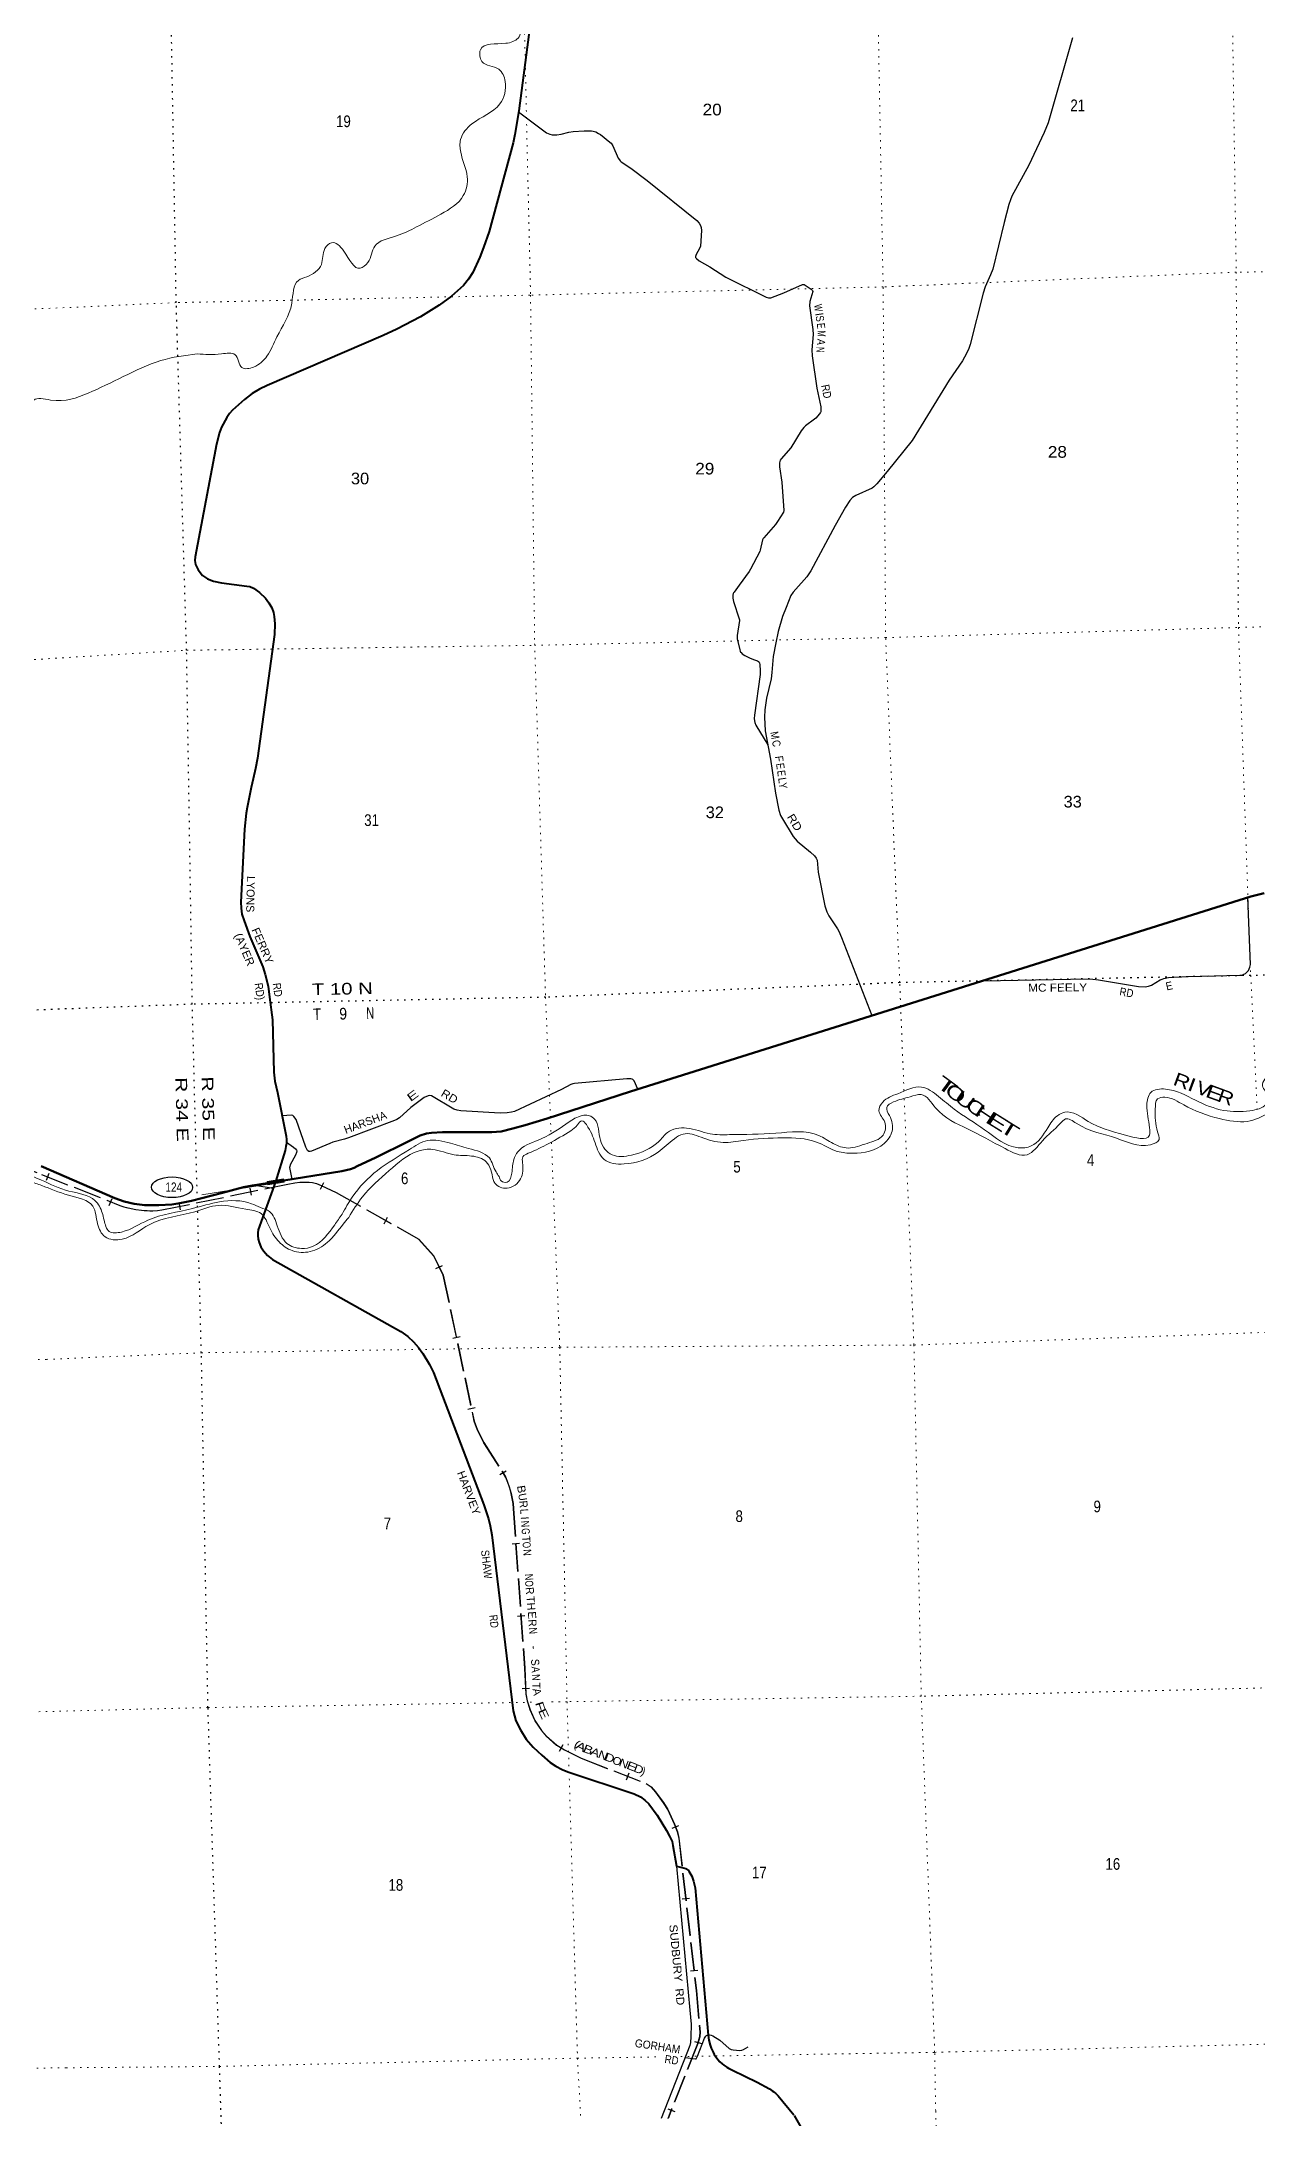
# Model space of a CAD drawing. Header units: feet. Extents: x 505285 to 763886, y -543582 to -353855.
# Drawn here: x 633698 to 651930, y -448834 to -417689 of the extents above; entities that cross this region are included whole.
import ezdxf
from ezdxf.enums import TextEntityAlignment as Align

# ---------------------------------------------------------------- set-up
doc = ezdxf.new("R2010")
doc.units = ezdxf.units.FT
doc.header["$LTSCALE"] = 70
doc.linetypes.add('DOTTED', pattern=[1.5, 0.3, -1.2])
doc.linetypes.add('LONG_DASHED', pattern=[7.5, 6, -1.5])
for name, color, linetype, lineweight in [('17', 7, 'Continuous', 25), ('23', 7, 'Continuous', 70), ('26', 7, 'Continuous', 40), ('27', 7, 'Continuous', 13), ('29', 7, 'Continuous', 25), ('30', 7, 'Continuous', 13), ('34', 7, 'Continuous', 25), ('39', 7, 'Continuous', 13), ('59', 7, 'Continuous', 13), ('6', 7, 'DOTTED', 25), ('63', 7, 'Continuous', 25), ('7', 7, 'DOTTED', 13)]:
    doc.layers.add(name, color=color, linetype=linetype, lineweight=lineweight)
doc.layers.add('41', color=7, linetype='Continuous')

msp = doc.modelspace()

# ---------------------------------------------------------------- linework, layer by layer
at = {"layer": '17'}
msp.add_ellipse((635654.25, -434870.25), major_axis=(309.24, -1), ratio=0.500121, dxfattribs=at)
at = {"layer": '23'}
for points in [[(641278.17, -433839.69), (642527.76, -433435.03), (651830.64, -430507.49), (652031.69, -430459.78)], [(637207.99, -434786.88), (638200.48, -434628.24), (638328.4, -434600.55), (638384.92, -434580.36), (638431.35, -434555.85), (638708.77, -434421.98), (639196.15, -434184.14), (639375.99, -434093.07), (639469.53, -434061.88), (639546.43, -434051.48), (639712.27, -434045.93), (640450.61, -434045.24), (640588.91, -434032.69), (640762.39, -433991.17), (640949.46, -433937.09), (641278.17, -433839.69)], [(633693.54, -434551.58), (634797.61, -435035.88), (634938.3, -435085.14), (635086.78, -435118.56), (635245.92, -435139.21), (635458.64, -435140.81), (635649.16, -435126.73), (635773.87, -435110.09), (635948.59, -435075.59), (636408.98, -434954.93), (636725.85, -434868.84), (636859.55, -434842.57), (637207.99, -434786.88)]]:
    msp.add_lwpolyline(points, dxfattribs=at)
at = {"layer": '26'}
for points in [[(641153.55, -416435.51), (640853.44, -418726.41), (640794.55, -419082.98), (640770.96, -419208.26), (640409.19, -420538.36), (640326.91, -420777.81), (640271.01, -420920.06), (640162.39, -421150.22), (640101.69, -421252.51), (640025.02, -421345.21), (639845.39, -421505.44), (639657.63, -421642.5), (639379.69, -421815.12), (639027.36, -422003.82), (638822.69, -422096.3), (637081.11, -422846.02), (636966.12, -422900.74), (636857.49, -422967.5), (636738.67, -423055.92), (636561.5, -423218.11), (636515.66, -423267.98), (636474.12, -423325.52), (636396.2, -423470.41), (636368.7, -423552.48), (636319.27, -423728.96), (635998.84, -425417.94), (635996.53, -425468.86), (636006.11, -425532.79), (636044.87, -425609.76), (636111.53, -425695.82), (636186.01, -425745.44), (636274.46, -425782.13), (636393.79, -425805.5), (636775.8, -425854.01), (636820.76, -425862.04), (636878.26, -425887.62), (636964.28, -425950.59), (637057.16, -426034.66), (637105.79, -426104.34), (637149.81, -426181.71), (637175.37, -426248.84), (637186.23, -426311.53), (637194.53, -426421.45), (637189.72, -426580.5), (636937.37, -428436.93), (636905.92, -428589.99), (636870.28, -428743.81), (636839.54, -428874.42), (636781.55, -429176.76), (636764.86, -429258.47), (636742.01, -429498.8), (636686.59, -430596.27), (636689.99, -430682.43), (636699.37, -430775.28), (636736.07, -430876.26), (636819.04, -431109.49), (637015.64, -431564.85), (637051.23, -431677.02), (637095.51, -431852.55), (637118.38, -432019), (637159.43, -432359.49), (637181.53, -433146.09), (637197.75, -433281.45), (637235.83, -433448.17), (637363.54, -434104.14), (637369.48, -434153.34), (637368.67, -434213.27), (637363.09, -434257.23), (637351.89, -434319.21), (637207.99, -434786.88)], [(637207.99, -434786.88), (636947, -435505.95), (636939, -435551.07), (636939, -435591.03), (636946.99, -435646.97), (636960.92, -435696.4), (636985.32, -435763.65), (637025.68, -435823.59), (637085.96, -435894.71), (637160.73, -435955.39), (639085.81, -437030.85), (639191.26, -437109.42), (639273.47, -437185.67), (639347.8, -437272.45), (639415.47, -437363.51), (639517.1, -437528.1), (639574.62, -437649.65), (640332.2, -439633.87), (640400.66, -439843.3), (640426.01, -439946.46), (640451.68, -440083.21), (640768.26, -442719.05), (640810.97, -442869.8), (640880.4, -443005.91), (640964.32, -443144.71), (641068.19, -443265.13), (641200.72, -443387.66), (641325.32, -443496.35), (641411.57, -443550.69), (641506.22, -443601.63), (641590.48, -443637), (642586.53, -443965.32), (642678.27, -444012.61), (642742.17, -444060.56), (642802.86, -444118.1), (642929.98, -444285.65), (643067.04, -444515.79), (643112.75, -444600.79), (643152.68, -444682.31), (643165.46, -444739.85), (643218.31, -445048.81)], [(643218.31, -445048.81), (643357.4, -445084.15), (643392.28, -445107.47), (643405.06, -445123.45), (643447.98, -445198.77), (643475.35, -445276.89), (643497.73, -445376.46), (643695.28, -447585.04), (643704.49, -447661.01), (643722.94, -447733.52), (643738.71, -447782.16), (643766.68, -447840.6), (643786.09, -447875.66), (643837.95, -447947.7), (643867.68, -447983.64), (643904.63, -448016.51), (643926.9, -448035), (643972.13, -448065.97), (644000.6, -448082.41), (644056.94, -448109.8), (644429.64, -448291.01), (644612.18, -448391.73), (644655.35, -448418.87), (644676.41, -448433.36), (644687.74, -448443.18), (644705.36, -448455.75), (644744.65, -448495.47), (644976.19, -448779.48)], [(644985.08, -448788.78), (645775.92, -450182.36)]]:
    msp.add_lwpolyline(points, dxfattribs=at)
at = {"layer": '29'}
msp.add_line((636896.89, -434836.6), (637172.61, -434884.34), dxfattribs=at)
for points in [[(649157.65, -417635.72), (648791.16, -418908.74), (648734.25, -419053.07), (648501.33, -419542.62), (648249.31, -420010.03), (648226.79, -420060.73), (648200.17, -420131.36), (648133.11, -420403.27), (647960.8, -421102.87), (647928.64, -421188.99), (647845.39, -421367.62), (647815.49, -421464.77), (647622.41, -422233.97), (647601.91, -422291.47), (647568.13, -422364.7), (647505.82, -422475.73), (647308.86, -422766.95), (646753.45, -423671.32), (646378.68, -424134.45), (646224.04, -424319.42), (646179.01, -424367.3), (646151.94, -424386.7), (645909.13, -424494.94), (645858.11, -424527.84), (645818.71, -424570.09), (645751.56, -424670.06), (645596.17, -424945.53), (645231.81, -425626.33), (645171.9, -425716.03), (645006.63, -425899.54), (644970.03, -425944.6), (644934.29, -425996.84), (644861.37, -426176.57), (644806.77, -426310.76), (644741.69, -426536.99), (644708.25, -426707.89), (644670.79, -426909.5), (644650.56, -427150.11), (644636.6, -427246.38), (644568.93, -427533.16), (644542.19, -427710.61), (644537.96, -427820.45), (644548.4, -428023.39), (644630.64, -428452), (644704.19, -428961.31), (644754.72, -429214.68), (644780.05, -429293.54), (644806.76, -429346.91), (644965.83, -429609), (645025.75, -429679.59), (645229.76, -429846.13), (645286.72, -429899.11), (645314.87, -429932.91), (645327.21, -429964.74), (645340.68, -430142.99), (645442.34, -430651.17), (645471.1, -430738.45), (645500.89, -430801.49), (645631.72, -430997.1), (645651.25, -431028.56), (645693.37, -431125.19), (646146.16, -432296.35)], [(640851.28, -418742.88), (641269.04, -419059.81), (641318.3, -419079.52), (641356.15, -419087.89), (641422.44, -419087.97), (641487.17, -419079.52), (641603.81, -419047.75), (641667.31, -419037.28), (641833.38, -419028.83), (641943.15, -419028.83), (641971.29, -419031.65), (642007.88, -419042.91), (642048.95, -419065.93), (642081.06, -419085.16), (642221.09, -419196.41), (642238.68, -419214.71), (642263.83, -419252.12), (642342.83, -419437.21), (642362.53, -419465.37), (642372.38, -419476.64), (642390.56, -419494.11), (642535.18, -419586.71), (642780.18, -419771.68), (643525.21, -420374.41), (643559.45, -420414.49), (643576.34, -420448.29), (643587.6, -420479.27), (643591.71, -420522.4), (643576.34, -420758.09), (643565.08, -420791.88), (643511.6, -420882.01), (643505.5, -420913.61), (643505.98, -420927.07), (643517.23, -420943.97), (643560.37, -420975.68), (643718.96, -421065.71), (643956.68, -421220.84), (644564.28, -421524.14), (644598.05, -421532.59), (644633.19, -421531.02), (644827.23, -421458.9), (645107.5, -421332.62), (645131.68, -421334.1), (645163.8, -421352.34), (645239.79, -421403.03), (645256.68, -421419.93), (645262.67, -421437.29), (645215.87, -421588.91), (645211.41, -421654.32), (645263.72, -422008.55), (645267.39, -422079.97), (645246.83, -422309.9), (645254.69, -422401.92), (645325.23, -422887.25), (645381.12, -423166.24), (645383.34, -423222.41), (645382.84, -423230.49), (645381.43, -423240.7), (645377.71, -423250.57), (645373.86, -423259.01), (645363.64, -423273.1), (645306.31, -423337.87), (645290.38, -423352.72), (645155.35, -423453.35), (645127.21, -423478.7), (645088.56, -423527.62), (644932.25, -423781.04), (644786.63, -423949.03), (644773.98, -423968.75), (644764.12, -424005.36), (644761.31, -424027.89), (644763.22, -424067.11), (644797.03, -424298.78), (644828, -424721.11), (644827.29, -424732.38), (644825.49, -424739.6), (644820.96, -424748.57), (644732.29, -424887.99), (644702.8, -424931.39), (644526.82, -425129.5), (644518.02, -425142.87), (644509.26, -425160.2), (644475.44, -425315.4), (644466.45, -425338.71), (644329.78, -425602.69), (644309.97, -425636.33), (644158.69, -425840.7)], [(644158.69, -425840.7), (644081.56, -425944.89), (644075.04, -425955.46), (644070.47, -425968.14), (644065.19, -425989.26), (644063.44, -426009.69), (644063.78, -426038.55), (644066.25, -426061.79), (644073.46, -426087.86), (644160.2, -426344.86), (644163.02, -426358.94), (644163.72, -426371.49), (644127.13, -426596.93), (644127.13, -426629.32), (644128.86, -426644.11), (644166.54, -426812.4), (644174.12, -426832.44), (644180.1, -426844.06), (644187.49, -426852.86), (644205.94, -426868.73), (644243.24, -426894.08), (644315.81, -426931.88), (644375.53, -426956.04), (644434.34, -426977.31), (644445.9, -426984.21), (644457.16, -426996.88), (644464.2, -427009.56), (644468.8, -427032.17), (644474.05, -427123.62), (644470.9, -427178.74), (644387.88, -427790.81), (644385.39, -427841.84), (644389.61, -427874.23), (644395.24, -427899.57), (644410.3, -427942.59), (644589.53, -428237.76)], [(650473.05, -431760.77), (650500.7, -431749.52), (650528.08, -431741.18), (650595.95, -431725.69), (650674.52, -431717.35), (650788.98, -431713.09), (650891.21, -431710.21), (651664.56, -431690.1), (651701, -431687.74), (651723.51, -431676.47), (651748.74, -431663.21), (651777.59, -431641.12), (651794.18, -431619.66), (651816.88, -431569.64), (651825.21, -431530.33), (651787.7, -430522.58)], [(647809.76, -431773.95), (649390.5, -431743.55), (649462.53, -431747.72), (649548.83, -431758.39), (650145.58, -431859.79), (650245.51, -431862.6), (650296.18, -431854.15), (650342.62, -431837.26), (650473.05, -431760.77)], [(642637.56, -433400.48), (642583.82, -433274.76), (642564.82, -433255.05), (642554.97, -433248), (642533.15, -433243.77), (642472.12, -433244.17), (641690.11, -433314.19), (641661.96, -433319.83), (641635.2, -433330.2), (641495.61, -433406.15), (640789.36, -433732.01), (640745.73, -433745.13), (640678.17, -433756.4), (640573.31, -433758.81), (639985.72, -433722.6), (639930.03, -433714.48), (639881.57, -433697.25), (639545.01, -433499), (639515.64, -433494.46), (639493.12, -433497.27), (639437.53, -433525.44), (639234.71, -433676.27), (639063.86, -433826.82), (639027.26, -433852.17), (638989.49, -433871), (638302.55, -434129.77), (638239.11, -434149.32), (638067.4, -434195.79), (638018.51, -434213.57), (637746.51, -434326.76), (637723.93, -434333.95), (637712.73, -434333.8), (637704.28, -434332.39), (637688.09, -434319.72), (637658.85, -434268.27), (637514.97, -433856.22), (637482.61, -433809.91), (637465.72, -433795.83), (637445.88, -433790.7), (637304.49, -433800.84)], [(637368.94, -434193.34), (637475.25, -434266.42), (637506.53, -434292.96), (637519.2, -434311.27), (637523.93, -434324.73), (637520.61, -434350.7), (637506.46, -434387.71), (637427.72, -434535.19), (637419.27, -434557.72), (637417.64, -434572.1), (637453.06, -434747.71)], [(643218.31, -445048.81), (643420.55, -447208.49), (643437.44, -447422.56), (643436.04, -447608.45), (643430.41, -447695.76), (643420.55, -447738.01), (642986.89, -448835.08)], [(643348.98, -447919.06), (643504.14, -447942.24), (643512.74, -447940.81), (643519.78, -447930.95), (643534.58, -447900.83), (643637.87, -447629.47), (643656.3, -447600), (643667.56, -447591.55), (643680.93, -447583.1), (643711.19, -447578.87), (643736.48, -447583.3), (643766.08, -447595.77), (643866.29, -447658.41), (644006.75, -447783.08), (644037.01, -447798.17), (644070.08, -447805.61), (644167.2, -447814.06), (644200.37, -447809.66), (644224.9, -447801.39), (644292.79, -447759.72)]]:
    msp.add_lwpolyline(points, dxfattribs=at)
at = {"layer": '34', "linetype": 'LONG_DASHED', "lineweight": 13}
msp.add_lwpolyline([(633700.54, -434677.74), (634869.57, -435145.85), (634930.88, -435166.1), (634993.38, -435181.58), (635112.43, -435205.4), (635195.16, -435216.13), (635238.02, -435223.28), (635279.11, -435224.66), (635321.35, -435226.85), (635367.78, -435225.66), (635438.63, -435222.28), (635502.9, -435214.93), (637389.3, -434828.25), (637496.33, -434809.97), (637572.63, -434799.71), (637619.55, -434795.67), (637658.35, -434797.33), (637710.02, -434799.24), (637758.65, -434804.23), (637818.35, -434819.49), (637889.19, -434845.7), (638114, -434953.18), (639352.87, -435651.31), (639573.81, -435897.52), (639717.43, -436189.57), (640181.33, -438378.13), (640230.23, -438513.1), (640325.67, -438700.28), (640599.15, -439128.07), (640655.23, -439222.99), (640707.23, -439362.67), (640733.8, -439463.59), (640763.4, -439612.43), (640769.52, -439689.9), (640940.48, -442084.24), (640957.63, -442469.37), (640977.84, -442572.37), (641021.9, -442708.16), (641093.32, -442870.15), (641193.32, -443017.84), (641264.75, -443103.6), (641420.18, -443240.44), (641537.36, -443308.47), (641788.73, -443437.3), (642762.65, -443813.85), (642838.54, -443865.92), (642902.82, -443939.76), (643018.7, -444099.47), (643083.78, -444201.81), (643185.18, -444423.15), (643229.01, -444537.7), (643251.63, -444632.98), (643512.35, -446915.14), (643568.3, -447534.52), (643564.07, -447607.4), (643534.96, -447710.8), (643087.71, -448832.26)], dxfattribs=at)
at = {"layer": '39'}
for points in [[(642811.22, -410861), (642822.51, -411153.56), (642661.39, -411566.62), (642615.42, -411748.32), (642674.96, -411885.57), (642644.17, -412283.78), (642581.15, -412849.33), (642377.47, -413162.93), (642027.8, -413084.12), (641847.43, -413108.09), (641846.73, -413248.65), (641798.96, -413354.09), (641637.59, -413331.46), (641548.26, -413634.56), (641418.66, -413850.18), (641298.23, -413858.8), (641224.87, -413731.88), (641128.86, -413667.69), (641019.84, -413818.62), (640953.59, -414247.71), (641015.03, -414720.23), (641025.46, -414991.06), (640978.19, -415457.89), (640970.31, -415889.74), (640947.64, -416376.11), (640938.68, -416932.47), (640904.29, -417433.15), (640842.77, -417637.27), (640657.65, -417715.55), (640277.99, -417814.08), (640302.22, -417988.24), (640554.28, -418105.28), (640651.08, -418287.91), (640570.59, -418624.95), (640149.47, -418925.16), (639982.07, -419157.66), (639982.56, -419348.39), (640081.71, -419715.69), (640022.1, -420000.07), (639686.85, -420276.34), (639321.49, -420468.94), (639019.09, -420603.95), (638694.97, -420755.5), (638590.29, -421004.72), (638477.7, -421089.46), (638230.35, -420831.77), (638044.41, -420705.27), (637945.98, -420793.73), (637893.3, -421031.78), (637674.53, -421217.2), (637549.12, -421270.1), (637450.69, -421613.55), (637227.36, -422116.3), (637077.41, -422406.64), (636878.21, -422569.55), (636703.48, -422577.33), (636600.42, -422384.8), (636397.09, -422373.12), (636033.14, -422370.92)], [(636033.14, -422370.92), (635486.71, -422473.05), (634923.45, -422714.08), (634396.55, -422962.35), (633834.04, -423064.82), (633582.81, -423068.23), (633531.29, -423270.12), (633467.17, -423363.86), (633385.49, -423433.27)], [(640468.79, -434755.42), (640497.01, -434809.47), (640677.7, -434883.88), (640881.44, -434742.96), (640909.91, -434501.41), (640913.85, -434412.98), (640995.05, -434361.04), (641303.19, -434213.85), (641633.71, -434021.43), (641733.71, -433935.67), (641800.37, -433873.74), (641867.04, -433930.91), (641998.59, -434204.89), (642133.13, -434452.96), (642432.28, -434520.81), (642942.75, -434343.16), (643187.32, -434143.13), (643318.33, -434072.04), (643588.87, -434120.42), (643918.4, -434197.65), (644223.26, -434166.99), (644815.47, -434130.13), (645317.53, -434191.59), (645630.45, -434331.42), (645864.35, -434360.51), (646331.33, -434213.92), (646451.64, -434030.62), (646411.88, -433794.56), (646370.8, -433672.97), (646473.4, -433590.44), (646720.86, -433512.83), (646886.93, -433479.13), (647102.76, -433679.28), (647584.72, -433996.17), (648146.58, -434291.25), (648476.44, -434382.53), (648706.71, -434172.77), (648972, -433914.07), (649050.81, -433846.11), (649213.18, -433910.88), (649817.59, -434134.77), (650324.52, -434232.27), (650455.38, -434155.16), (650432.49, -434037.2), (650398.3, -433696.6), (650432.92, -433545.27), (650538.89, -433520.9), (650825.07, -433635.2), (651360.68, -433840.51), (651775.81, -433881.75), (652114.33, -433743.95), (652267.13, -433574.01), (652220.74, -433482.65), (652135.36, -433358), (652170.58, -433317.08), (652396.58, -433352.37), (652802.31, -433506.26), (653006.69, -433562.09), (653144.55, -433440.66), (653133.54, -433230.08), (652963.77, -432852.25), (652820.83, -432758.96), (652780.42, -432665.46), (652861.92, -432541.23), (652952.11, -432529.25), (653209.34, -432610.04), (653361.77, -432849.7)], [(640558.37, -434708.17), (640590.69, -434775.33), (640677.57, -434793.53), (640748.74, -434657.48), (640780.07, -434452.01), (640837.74, -434340.33), (641145.17, -434163.04), (641557.52, -433926.15), (641747.99, -433811.8), (641914.65, -433797.51), (641990.14, -433847.68), (642078.07, -434165.03), (642254.14, -434384.1), (642541.72, -434387.94), (642943.21, -434192.56), (643019.73, -434112.61), (643082.61, -434051.02), (643370.49, -433982.57), (643722.32, -434067.35), (644014.16, -434081.14), (644707.22, -434058.17), (645355.44, -434094.4), (645569.37, -434214.27), (645792.12, -434281.76), (646077.95, -434211.35), (646316.33, -434089.76), (646341.82, -433892.44), (646253.39, -433723.68), (646310.58, -433591.94), (646536.81, -433466.6), (646892.31, -433366.58), (647146.95, -433507.66), (647384.69, -433699.3), (647838.29, -434006.76), (648341.26, -434277.02), (648537.66, -434250.7), (648784.58, -433980.35), (648931.02, -433796.49), (649042.36, -433743.89), (649393.46, -433882.9), (649949.16, -434087.77), (650311.05, -434088), (650312.46, -433977.54), (650272.24, -433637.08), (650332.08, -433447.06), (650550.06, -433398.19), (651000.33, -433565.17), (651428.17, -433718.58), (651818.28, -433722.22), (652065.08, -433616.51), (652096.63, -433505.4), (652004.46, -433348.77), (652040.31, -433249.62), (652322.93, -433213.41), (652659.06, -433314.59), (652910.06, -433471.81), (653041.69, -433426.81), (653035.52, -433165.93), (652865.9, -432964.79), (652667.38, -432816.47), (652666.07, -432675.96), (652718.11, -432496.14), (652892.71, -432398.01), (653181.77, -432464.06), (653384, -432684.58), (653467.36, -432893.6)], [(638204.21, -435275.84), (638355.69, -435019.34), (638734.2, -434617.66), (639213.32, -434304.15), (639483.56, -434169.83), (639830.32, -434210.55), (640101.58, -434289.03), (640412.53, -434430.9), (640512.32, -434640.79), (640558.37, -434708.17)], [(638303.28, -435325.32), (638511.17, -435012.92), (638910.02, -434620.84), (639347.37, -434326.3), (639559.89, -434301.64), (639883.49, -434383.01), (640147.29, -434401.42), (640364.44, -434487.1), (640468.79, -434755.42)], [(625845.31, -434991.63), (626160.02, -434788.8), (626659.39, -434690.08), (626944.88, -434680.44), (627434.46, -434599.93), (627765.35, -434644.7), (628495.04, -434763.27), (628996.76, -434858.77), (629288.71, -434968.15), (629509.04, -435300.8), (629784.37, -435546.39), (629971.43, -435546.03), (630082.83, -435464.28), (630500.13, -435392.71), (630828.04, -435394.59), (631087.16, -435501.78), (631285.18, -435559.54), (631600.42, -435390.84), (631960.98, -435028.74), (632155.18, -434837.48), (632404.73, -434713.8), (632581.47, -434564.93), (632824.06, -434511.65), (633120.22, -434542.05), (633383.18, -434637.14), (633699.51, -434762.44)], [(632647.31, -434660.52), (632805.64, -434622.36), (633075.04, -434612.92), (633520.14, -434780.03), (633700.2, -434841.27)], [(633699.51, -434762.44), (634108.87, -434926.68), (634499.34, -435069.62), (634566.01, -435155.37), (634635.53, -435361.44), (634713.63, -435531.76), (634894.58, -435541.29), (635292.99, -435363.33), (635961.82, -435188.74), (636368.13, -435089.19), (636847.27, -435117.01), (636979.31, -435174.4), (637115.41, -435233.71), (637233.07, -435448.02), (637378.03, -435711.93), (637594.94, -435787.57), (637769.55, -435755.64), (638093.35, -435431.67), (638204.21, -435275.84)], [(633700.2, -434841.27), (634104.11, -434988.62), (634467.78, -435154.24), (634538.39, -435419.75), (634649.5, -435612.11), (634907.7, -435648.71), (635312.69, -435431.18), (635997.54, -435236.38), (636351.28, -435141.76), (636758.75, -435199.23), (636989.48, -435264.53), (637119.24, -435480.59), (637260.91, -435690.36), (637457, -435820.66), (637724.73, -435834.97), (637982.82, -435696.89), (638221.92, -435422.14), (638303.28, -435325.32)]]:
    msp.add_spline(points, degree=3, dxfattribs=at)
at = {"layer": '59'}
for p, q in [((637335.37, -434791.84), (637327.47, -434742.46)), ((636099.78, -434981.24), (637095.15, -434822.14)), ((637088.51, -434831.3), (637335.37, -434791.84))]:
    msp.add_line(p, q, dxfattribs=at)
msp.add_lwpolyline([(637088.51, -434831.3), (637080.61, -434781.92), (637327.47, -434742.46)], dxfattribs=at)
msp.add_lwpolyline([(637095.16, -434822.21), (637089.77, -434788.56), (637320.82, -434751.55), (637326.21, -434785.2)], close=True, dxfattribs=at)
at = {"layer": '6'}
for points in [[(636037.29, -435169.64), (635958.29, -432126.47), (635872.94, -426817.65), (635717.47, -421604.72), (635624.46, -416312.13), (635507.77, -411038.68), (635342.56, -405753.12), (635300.58, -403318.62)], [(663025.96, -431461.59), (662486.61, -431464.44), (657181.67, -431592.5), (651828.62, -431694.11), (646565.78, -431801.5), (641255.33, -432020.35), (635958.29, -432126.47), (633629.17, -432212.27)], [(636396.98, -449018.01), (636367.16, -448053.63), (636193.64, -442672.43), (636093.94, -437351.87), (636038.72, -435224.81)]]:
    msp.add_lwpolyline(points, dxfattribs=at)
at = {"layer": '63'}
for p, q in [((633770.89, -434763.15), (633812.01, -434660.47)), ((634714.09, -435141.32), (634755.21, -435038.64)), ((636847.92, -434990.77), (636825.71, -434882.42)), ((637881.49, -434898), (637929.2, -434798.2)), ((635782.24, -435209.22), (635760.03, -435100.86)), ((638833.44, -435416.57), (638887.75, -435320.21)), ((639612.02, -436089.65), (639711.27, -436040.84)), ((639865.36, -437131.01), (639973.57, -437108.08)), ((640090.93, -438195.21), (640199.14, -438172.27)), ((640570.3, -439178.51), (640665.53, -439122.25)), ((640756.43, -440215.64), (640866.76, -440207.76)), ((640833.91, -441300.72), (640944.24, -441292.84)), ((640903.32, -442384.91), (641013.82, -442379.99)), ((641463.35, -443323.89), (641518.88, -443228.24)), ((642469.23, -443754.55), (642509.12, -443651.38)), ((643152.59, -444479.28), (643255.89, -444439.75)), ((643304.52, -445540.88), (643414.42, -445528.33)), ((643428, -446621.69), (643537.89, -446609.14)), ((643490.58, -447682.09), (643597.05, -447712.07)), ((643090.86, -448688.04), (643193.6, -448729.02))]:
    msp.add_line(p, q, dxfattribs=at)
at = {"layer": '63', "linetype": 'LONG_DASHED'}
for points in [[(628670.81, -434598.81), (628942.08, -434717.73), (629355.69, -434924.65), (629435.08, -434957.86), (629513.84, -434985.11), (629546.79, -434993.35), (629603.05, -435002.83), (629642.68, -435008.75), (629693.01, -435012.3), (629735.07, -435014.68), (629794.79, -435014.67), (629908.3, -435004.45), (632765.95, -434434.06), (632822.47, -434428.38), (632875.06, -434426.58), (632938.35, -434428.97), (632999.6, -434435.54), (633079.22, -434451.66), (633180.8, -434477.11), (633234.84, -434495.81), (633698.63, -434678.25)], [(633698.38, -434677.87), (634870.98, -435142), (634932.02, -435162.16), (634994.28, -435177.58), (635113.1, -435201.35), (635195.76, -435212.07), (635238.43, -435219.19), (635279.28, -435220.56), (635321.4, -435222.75), (635367.63, -435221.56), (635438.3, -435218.19), (635502.25, -435210.88), (637388.54, -434824.22), (637495.71, -434805.92), (637572.18, -434795.63), (637619.46, -434791.56), (637658.51, -434793.23), (637710.31, -434795.15), (637759.37, -434800.18), (637819.57, -434815.57), (637890.79, -434841.92), (638115.89, -434949.54), (639355.47, -435648.07), (639577.24, -435895.2), (639721.33, -436188.22), (640185.28, -438377), (640234, -438511.46), (640329.23, -438698.24), (640602.64, -439125.92), (640658.95, -439221.22), (640711.14, -439361.43), (640737.8, -439462.67), (640767.47, -439611.87), (640773.61, -439689.59), (640944.57, -442084), (640961.71, -442468.88), (640981.82, -442571.34), (641025.74, -442706.7), (641096.92, -442868.16), (641196.6, -443015.37), (641267.7, -443100.73), (641422.59, -443237.1), (641539.33, -443304.87), (641790.41, -443433.55), (642764.57, -443810.2), (642841.29, -443862.83), (642906.03, -443937.21), (643022.09, -444097.16), (643087.39, -444199.85), (643188.96, -444421.56), (643232.94, -444536.49), (643255.68, -444632.27), (643516.43, -446914.72), (643572.41, -447534.45), (643568.14, -447608.08), (643538.85, -447712.12), (643091.52, -448833.78)]]:
    msp.add_lwpolyline(points, dxfattribs=at)
at = {"layer": '7'}
for points in [[(651113.42, -402876.35), (651241.76, -405436.6), (651350.28, -410704.76), (651534.01, -415923.11), (651611.34, -421147.76), (651644.88, -426475.76), (651828.62, -431694.11), (651926.44, -433697.63)], [(640672.44, -403169.59), (640740.07, -405644.84), (640833.13, -410939.43), (640909.3, -416200.25), (641030.4, -421490.23), (641091.75, -426719.24), (641255.33, -432020.35), (641337.35, -434045.49)], [(646629.26, -433421.4), (646565.78, -431801.5), (646355.44, -426647.98), (646317.63, -421394.36), (646218.83, -416111.94), (646146, -410822.93), (646005.38, -405557.47), (645835.82, -403025.17)], [(665002.21, -420942.73), (662099.59, -420965.92), (656837.18, -421091.37), (651611.34, -421147.76), (646317.01, -421368.27), (641018.39, -421492.49), (635717.47, -421604.72), (633340.2, -421710.98)], [(633484.71, -426962.58), (635872.94, -426817.65), (641090.31, -426743.37), (646352.95, -426627.95), (651644.88, -426475.76), (656926.48, -426311.75), (662251.41, -426194.99), (665153.11, -426165.16)], [(647105.32, -448719.79), (647089.94, -447842.63), (646889.24, -442502.17), (646778.76, -437236.07), (646634.3, -433549.84)], [(641343.52, -434197.7), (641467.96, -437270.2), (641577.56, -442584.51), (641734.15, -447929.94), (641783.77, -448868.61)], [(633773.33, -437451.15), (636093.94, -437351.87), (641467.96, -437270.2), (646786.8, -437235.89), (652089.88, -437045.32), (657384.53, -436923.19), (662680.14, -436756.87), (665457.66, -436705.32)], [(633773.33, -437451.15), (630862.85, -437535.34), (625552.79, -437825.49), (625109.99, -437833.11)], [(665611.83, -442040.89), (662802.38, -442095), (657490.26, -442243.61), (652203.84, -442373.59), (646889.24, -442502.17), (641577.56, -442584.51), (641272.34, -442589.49)], [(620109.31, -443108.82), (620540.36, -443101.29), (625775.34, -443031.04), (631031.9, -442793.79), (633916.21, -442728.27)], [(641045.17, -442593.2), (636193.64, -442672.43), (633916.21, -442728.27)], [(643284.84, -447905.28), (647089.94, -447842.63), (652342.2, -447713.39), (657667.46, -447610.68), (663001.73, -447463.6), (665768.12, -447449.9)], [(634065.65, -448074.24), (631095.29, -448113.84), (625819.03, -448246.89), (620602.89, -448365.11), (615269.86, -448468.75), (614214.49, -448489.57)], [(634065.65, -448074.24), (636367.16, -448053.63), (641734.15, -447929.94), (642987.17, -447910.01)], [(648168.83, -494405.97), (648082.41, -490207.49), (647982.95, -484914.33), (647814.92, -479612.85), (647705.7, -474329.99), (647575.68, -469021.53), (647427.9, -463725.56), (647320.03, -458418.56), (647217.33, -453153.61), (647105.32, -448719.79)]]:
    msp.add_lwpolyline(points, dxfattribs=at)

# ---------------------------------------------------------------- texts
at = {"layer": '17', "width": 0.8}
msp.add_text('124', height=140, dxfattribs=at).set_placement((635680.29, -434938.56), align=Align.CENTER)
at = {"layer": '27'}
msp.add_text('LYONS', height=120, rotation=268.751, dxfattribs=at).set_placement((636777.91, -430201.19))
for s, rotation, width, p in [('FERRY', 293.352, 1.05, (636843.91, -431008.88)), ('(AYER', 293.352, 1.05, (636585.44, -431090.87)), ('RD)', 277.823, 0.9, (636892.15, -431813.9)), ('RD', 277.823, 0.9, (637163.23, -431813.9)), ('HARVEY', 290.897, 1.05, (639925, -439151.05)), ('SHAW', 276.849, 0.9, (640286.73, -440316.53)), ('RD', 276.849, 0.85, (640409.97, -441288.47))]:
    msp.add_text(s, height=120, rotation=rotation, dxfattribs=dict(at, width=width)).set_placement(p)
at = {"layer": '30'}
for s, rotation, width, p in [('W', 278.4, 0.7, (645287.48, -421690.29)), ('S', 278.4, 0.85, (645311.25, -421851.19)), ('E', 275.4, 0.8, (645326.75, -421957.78)), ('N', 268.882, 0.65, (645317.24, -422308.68)), ('A', 264.89, 0.85, (645328.24, -422190.17)), ('M', 267.89, 0.7, (645335.11, -422065.75)), ('RD', 281.328, 0.9, (645408.73, -422947.64)), ('M', 280.862, 0.85, (644634.98, -428103.13)), ('C', 280.862, 0.85, (644658.4, -428225.21)), ('F', 278.217, 0.9, (644701.53, -428453.13)), ('E', 278.217, 0.85, (644717.4, -428563.08)), ('E', 278.217, 0.85, (644732.94, -428670.69)), ('L', 278.217, 0.95, (644748.08, -428775.48)), ('Y', 278.217, 0.85, (644758.53, -428855.83)), ('RD', 301.255, 1.15, (644939.14, -429430.12)), ('MC FEELY', 0.554, 1.1, (648934.64, -431935.05)), ('RD', 350.356, 0.9, (649957.16, -432008.08)), ('E', 12.537, 0.95, (650619.54, -431908.58)), ('E', 36.637, 1.55, (639297.92, -433543.79)), ('RD', 329.5, 1.1, (639785.27, -433559.28)), ('SUDBURY  RD', 275.35, 1.1, (643166.81, -446536.64)), ('GORHAM', 351.503, 0.95, (642926.76, -447810.76)), ('RD', 351.503, 0.9, (643137.15, -448014.72))]:
    msp.add_text(s, height=120, rotation=rotation, dxfattribs=dict(at, width=width)).set_placement(p, align=Align.CENTER)
for s, rotation, p in [('I', 278.4, (645301.85, -421787.58)), ('HARSHA', 20.641, (638573.02, -433953.09))]:
    msp.add_text(s, height=120, rotation=rotation, dxfattribs=at).set_placement(p, align=Align.CENTER)
at = {"layer": '41'}
for s, rotation, width, p in [('T', 323.639, 1.9, (647212.39, -433431.67)), ('R', 339.664, 1.25, (650763.71, -433370.73)), ('O', 320.824, 1.45, (647341.79, -433538.55)), ('U', 325.193, 1.5, (647488.06, -433645.49)), ('I', 339.642, 1.4, (650913.13, -433426.15)), ('V', 339.642, 1.2, (651088.49, -433490.14)), ('E', 340.091, 1.4, (651253.1, -433551.06)), ('R', 340.456, 1.2, (651425.31, -433614.06)), ('C', 323.193, 1.5, (647643.24, -433754.39)), ('H', 326.543, 1.6, (647797.68, -433860.35)), ('E', 328.168, 1.7, (647979.43, -433975.19)), ('T', 328.311, 1.75, (648156.89, -434086.27))]:
    msp.add_text(s, height=200, rotation=rotation, dxfattribs=dict(at, width=width)).set_placement(p, align=Align.CENTER)
at = {"layer": '6'}
for s, rotation, width, p in [('T 10 N', 1.148, 1.3, (637753.68, -431990.48)), ('T', 1.148, 0.85, (637770.81, -432365.21)), ('9', 1.148, 0.9, (638163.5, -432356.34)), ('N', 1.148, 0.7, (638568.59, -432345.46)), ('R 34 E', 271.487, 1.35, (635703.61, -433222.32)), ('R 35 E', 271.487, 1.35, (636096.8, -433210.74))]:
    msp.add_text(s, height=175, rotation=rotation, dxfattribs=dict(at, width=width)).set_placement(p)
at = {"layer": '63'}
for s, rotation, width, p in [('B', 278.753, 1.1, (640835.67, -439407.76)), ('U', 280.247, 0.95, (640853.4, -439525.41)), ('R', 275.517, 0.95, (640865.58, -439629.43)), ('L', 274.084, 0.85, (640876.25, -439734.79)), ('N', 274.084, 0.85, (640891.71, -439923.02)), ('G', 274.084, 0.75, (640898.48, -440034.46)), ('T', 274.084, 1.05, (640906.73, -440149.81)), ('O', 274.084, 0.75, (640912.97, -440237.38)), ('N', 274.084, 0.85, (640922.27, -440351.05)), ('N', 274.084, 0.85, (640948.77, -440719.8)), ('O', 274.084, 0.75, (640950.99, -440817.86)), ('R', 274.084, 0.95, (640961.24, -440926.07)), ('T', 274.084, 1.05, (640971.37, -441052.82)), ('E', 274.084, 1.05, (640993.48, -441289.82)), ('R', 274.084, 0.95, (640999.22, -441407.74)), ('N', 274.084, 0.85, (641009.92, -441524.76)), ('-', 274.084, 1.1, (641024.39, -441776.76)), ('S', 274.084, 0.95, (641040.36, -441998.05)), ('A', 272.55, 0.85, (641046.45, -442105.24)), ('N', 272.55, 0.85, (641054.03, -442222.78)), ('F', 287.977, 1.5, (641119.79, -442672.54)), ('E', 293.79, 1.45, (641172.24, -442789.67)), ('(', 332.865, 1.2, (641697.97, -443276.42)), ('A', 332.865, 1.4, (641760.69, -443312.36)), ('B', 338.861, 1.35, (641872.94, -443357.7)), ('A', 338.861, 1.25, (641979.16, -443399.7)), ('N', 338.861, 1.2, (642096.05, -443444.51)), ('D', 338.861, 1.25, (642195.72, -443482.34)), ('O', 338.861, 1.05, (642305.94, -443530.11)), ('N', 338.861, 1.2, (642408.52, -443567.59)), ('E', 338.861, 1.4, (642526.9, -443609.69)), ('D', 338.861, 1.25, (642631.26, -443652.42))]:
    msp.add_text(s, height=120, rotation=rotation, dxfattribs=dict(at, width=width)).set_placement(p, align=Align.CENTER)
for s, rotation, p in [('I', 274.084, (640884.59, -439835.25)), ('H', 274.084, (640980.19, -441159.91)), ('T', 272.55, (641057.1, -442348.99)), ('A', 281.104, (641068.71, -442447.53)), (')', 338.861, (642702.85, -443682.87))]:
    msp.add_text(s, height=120, rotation=rotation, dxfattribs=at).set_placement(p, align=Align.CENTER)
at = {"layer": '7'}
for s, width, p in [('21', 0.85, (649124.82, -418733.18)), ('19', 0.85, (638114, -418972.19)), ('20', 1.1, (643610.43, -418796.37)), ('28', 1.1, (648786.9, -423929.88)), ('30', 1.05, (638337.19, -424329.08)), ('29', 1.1, (643499.91, -424181.53)), ('32', 1.05, (643656.61, -429334.88)), ('33', 1.05, (649023.24, -429175.23)), ('31', 0.85, (638536.05, -429452.35)), ('5', 0.85, (644070.72, -434649.87)), ('4', 0.85, (649372.68, -434551.25)), ('6', 0.85, (639087.83, -434824.23)), ('8', 0.85, (644103.77, -439889.67)), ('9', 0.85, (649471.9, -439744.43)), ('7', 0.85, (638829.08, -439997.44)), ('17', 0.85, (644349.54, -445233.43)), ('16', 0.85, (649650.99, -445105)), ('18', 0.85, (638900.23, -445419.69))]:
    msp.add_text(s, height=175, dxfattribs=dict(at, width=width)).set_placement(p)

doc.saveas('drawing.dxf')
